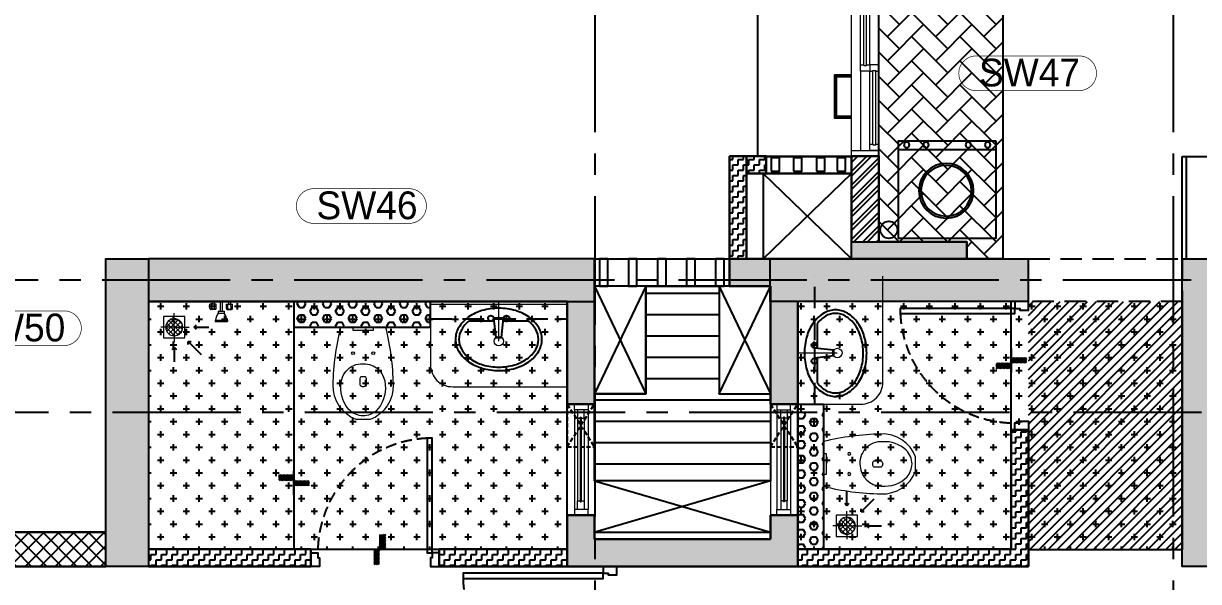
# Model space of a CAD drawing. Header units: millimetres. Extents: x 1181448 to 1317632, y -5734806 to -5633961.
# Drawn here: x 1195910 to 1202789, y -5723563 to -5720297 of the extents above; entities that cross this region are included whole.
import ezdxf

# ---------------------------------------------------------------- set-up
doc = ezdxf.new("R2010")
doc.units = ezdxf.units.MM
doc.header["$LTSCALE"] = 1000
doc.header["$MEASUREMENT"] = 0
for name, pattern in [('1BHK-A$0$( Hidden )', [0.375, 0.25, -0.125]), ('1BHK-A$0$AUDIT_D_120904163729-0', [0]), ('1BHK-A$0$HIDDEN', [0.375, 0.25, -0.125]), ('AUDIT_D_120904163729-0', [0]), ('T8 - TYPICAL FLOOR CORE$1$HIDDEN', [0.375, 0.25, -0.125]), ('T8_REFUGE COLUMNS$0$CENTER2', [1.125, 0.75, -0.125, 0.125, -0.125])]:
    doc.linetypes.add(name, pattern=pattern)
doc.layers.get('0').update_dxf_attribs({"linetype": 'AUDIT_D_120904163729-0'})
for name, color, linetype, lineweight in [('1BHK-A$0$$0$a-TOI-fixtures', 251, 'Continuous', 0), ('1BHK-A$0$a-TOI-fixtures', 251, 'Continuous', 0), ('1BHK-A$1$$0$A-WALL- 160', 6, 'Continuous', 30), ('1BHK-A$1$A-WALL- 160', 6, 'Continuous', 30), ('1BHK-A$1$Ventilator', 5, 'Continuous', 0), ('1BHK-A$1$Window', 4, 'Continuous', 20), ('T8(T9 IS SIMILAR) - REFUGE FLOOR$0$D&W', 8, 'Continuous', 25), ('T8_REFUGE COLUMNS$0$A-COLUMN NO size reduce', 81, 'Continuous', 25)]:
    doc.layers.add(name, color=color, linetype=linetype, lineweight=lineweight)
for name, color, linetype in [('1BHK-A$0$$0$LEDGE WALL', 5, 'Continuous'), ('1BHK-A$0$A-DECK SUNK 125', 8, 'Continuous'), ('1BHK-A$0$A-DOOR-FULL', 2, 'Continuous'), ('1BHK-A$0$A-HATCH -160', 251, '1BHK-A$0$AUDIT_D_120904163729-0'), ('1BHK-A$0$a-KIT FIX', 251, 'Continuous'), ('1BHK-A$0$A-SANITARY', 2, 'Continuous'), ('1BHK-A$0$A-SERVICES CUTOUT', 8, 'Continuous'), ('1BHK-A$0$a-tile drop', 3, 'Continuous'), ('1BHK-A$0$A-TOI SUNK 50MM', 8, 'Continuous'), ('1BHK-A$0$APT PLANS-typ$0$TILEDROP', 3, 'Continuous'), ('1BHK-A$0$ELEV.', 5, 'Continuous'), ('1BHK-A$0$LEDGE WALL', 5, 'Continuous'), ('1BHK-A$1$$0$A-Elev Feature-Chajja', 13, 'Continuous'), ('1BHK-A$1$$0$CUT-OUT', 49, 'Continuous'), ('1BHK-A$1$A-Elev Feature-Chajja', 13, 'Continuous'), ('1BHK-A$1$CUT-OUT', 49, 'Continuous'), ('1BHK-A$1$ELE 1', 1, 'Continuous'), ('A_dim', 1, 'Continuous'), ('T8 - TYPICAL FLOOR CORE$1$A-SLAB SUNK-AC LEDGES', 251, 'T8 - TYPICAL FLOOR CORE$1$HIDDEN'), ('T8(T9 IS SIMILAR) - REFUGE FLOOR$1$A_rail', 253, 'Continuous'), ('T8_REFUGE COLUMNS$0$A-CENTERLINE', 193, 'T8_REFUGE COLUMNS$0$CENTER2'), ('T8_REFUGE COLUMNS$0$A-SHEAR WALL THICKENING', 3, 'Continuous'), ('T8_REFUGE COLUMNS$1$A-RCC COLS', 3, 'Continuous')]:
    doc.layers.add(name, color=color, linetype=linetype)
doc.layers.add('T8_REFUGE COLUMNS$0$COL-HATCH', color=7, linetype='Continuous', lineweight=25, true_color=0xa3a3a3)
doc.styles.add('1BHK-A$0$Romans 1', font='romans.shx', dxfattribs={"height": 100})
doc.styles.add('T8_REFUGE COLUMNS$0$STANDARD', font='GOTHIC.TTF')
doc.dimstyles.new('1BHK-A$0$ALPINE S', dxfattribs={"dimscale": 0, "dimtxt": 100, "dimasz": 75, "dimexe": 0, "dimexo": 0, "dimgap": 75, "dimtad": 1, "dimdec": 0, "dimzin": 0, "dimdsep": 46, "dimtxsty": '1BHK-A$0$Romans 1', "dimblk": '1BHK-A$0$_ArchTick', "dimcen": 0.09, "dimclrd": 256, "dimclre": 256, "dimclrt": 7, "dimadec": 0, "dimazin": 0, "dimtfac": 1, "dimtdec": 0, "dimtofl": 0, "dimtmove": 1, "dimatfit": 0, "dimldrblk": '1BHK-A$0$_Open90', "dimfxl": 1, "dimtolj": 1, "dimtzin": 0, "dimarcsym": 0})
pattern_1 = [(0, (-107180.45, 61072.54), (75, 75), [37.5, -112.5]), (90, (-107161.7, 61053.79), (-75, 75), [37.5, -112.5])]
pattern_2 = [(0, (0, 0), (31.25, 31.25), [31.25, -31.25]), (90, (31.25, 0), (-31.25, 31.25), [31.25, -31.25])]

# ---------------------------------------------------------------- blocks, each defined once
blk = doc.blocks.new('T8 - TYPICAL FLOOR CORE')
at = {"layer": 'T8 - TYPICAL FLOOR CORE$1$A-SLAB SUNK-AC LEDGES', "linetype": 'ByBlock'}
blk.add_line((1200207.4, -5719224.9), (1200207.4, -5721074.2), dxfattribs=at)
blk = doc.blocks.new('T8_REFUGE COLUMNS$0$A$C277F3394')
at = {"layer": 'T8_REFUGE COLUMNS$0$A-SHEAR WALL THICKENING', "linetype": 'ByBlock', "true_color": 0xa3a3a3}
h = blk.add_hatch(color=253, dxfattribs=at)
h.dxf.hatch_style = 1
h.paths.add_polyline_path([(-4335.3, -2350), (-3660.3, -2350), (-3660.3, -2450), (-4335.3, -2450)])
at = {"layer": 'T8_REFUGE COLUMNS$0$A-SHEAR WALL THICKENING', "linetype": 'ByBlock'}
blk.add_lwpolyline([(-4335.3, -2350), (-3660.3, -2350), (-3660.3, -2450), (-4335.3, -2450)], close=True, dxfattribs=at)
blk = doc.blocks.new('T8_REFUGE COLUMNS$0$A$C46A13422')
at = {"layer": 'T8_REFUGE COLUMNS$0$A-SHEAR WALL THICKENING', "linetype": 'ByBlock'}
blk.add_blockref('T8_REFUGE COLUMNS$0$A$C277F3394', (-5609.8, -7500), dxfattribs=at)
blk = doc.blocks.new('T8_REFUGE COLUMNS')
at = {"layer": 'T8_REFUGE COLUMNS$0$COL-HATCH', "linetype": 'ByBlock'}
h = blk.add_hatch(color=256, dxfattribs=at)
h.dxf.hatch_style = 1
h.paths.add_polyline_path([(1196642.1, -5723474.9), (1196392.1, -5723474.9), (1196392.1, -5721674.9), (1196642.1, -5721674.9)])
h = blk.add_hatch(color=256, dxfattribs=at)
h.dxf.hatch_style = 1
h.paths.add_polyline_path([(1196642.1, -5721924.9), (1199252.1, -5721924.9), (1199252.1, -5721674.9), (1196642.1, -5721674.9)])
h = blk.add_hatch(color=256, dxfattribs=at)
h.dxf.hatch_style = 1
h.paths.add_polyline_path([(1200282.1, -5721674.9), (1201792.1, -5721674.9), (1201792.1, -5721924.9), (1200282.1, -5721924.9)])
h = blk.add_hatch(color=256, dxfattribs=at)
h.dxf.hatch_style = 1
h.paths.add_polyline_path([(1202942.1, -5723474.9), (1202692.1, -5723474.9), (1202692.1, -5721674.9), (1202942.1, -5721674.9)])
at = {"layer": 'T8_REFUGE COLUMNS$0$A-CENTERLINE'}
for p, q in [((1199257.1, -5728808.5), (1199257.1, -5698299.6)), ((1202642.1, -5728808.5), (1202642.1, -5698573.6)), ((1217370.3, -5721799.9), (1182156.9, -5721799.9)), ((1217431.8, -5722574.9), (1182156.9, -5722574.9))]:
    blk.add_line(p, q, dxfattribs=at)
at = {"layer": 'T8_REFUGE COLUMNS$0$A-COLUMN NO size reduce', "linetype": 'ByBlock', "const_width": 3.9}
for points in [[(1201487, -5720690.1, -1), (1201487, -5720486.9), (1202089.9, -5720486.9, -1), (1202089.9, -5720690.1)], [(1197608.8, -5721467.2, -1), (1197608.8, -5721264), (1198167.4, -5721264, -1), (1198167.4, -5721467.2)], [(1195547, -5722182.3, -1), (1195547, -5721979.2), (1196147.2, -5721979.2, -1), (1196147.2, -5722182.3)]]:
    blk.add_lwpolyline(points, format="xyb", close=True, dxfattribs=at)
at = {"layer": 'T8_REFUGE COLUMNS$1$A-RCC COLS', "linetype": 'ByBlock'}
for points in [[(1196642.1, -5723474.9), (1196392.1, -5723474.9), (1196392.1, -5721674.9), (1196642.1, -5721674.9)], [(1196642.1, -5721924.9), (1199252.1, -5721924.9), (1199252.1, -5721674.9), (1196642.1, -5721674.9)], [(1200282.1, -5721674.9), (1201792.1, -5721674.9), (1201792.1, -5721924.9), (1200282.1, -5721924.9)], [(1202942.1, -5723474.9), (1202692.1, -5723474.9), (1202692.1, -5721674.9), (1202942.1, -5721674.9)]]:
    blk.add_lwpolyline(points, close=True, dxfattribs=at)
blk.add_blockref('T8_REFUGE COLUMNS$0$A$C46A13422', (1210702.1, -5711724.9), dxfattribs=at)
at = {"layer": 'T8_REFUGE COLUMNS$0$A-COLUMN NO size reduce', "linetype": 'ByBlock', "char_height": 162.5, "attachment_point": 1, "style": 'T8_REFUGE COLUMNS$0$STANDARD'}
for s, insert in [('SW47', (1201503.3, -5720503.1)), ('SW46', (1197625.1, -5721280.2)), ('SW50', (1195563.3, -5721995.4))]:
    blk.add_mtext_dynamic_manual_height_columns(s, width=444.685, gutter_width=500, heights=[0], dxfattribs=dict(at, insert=insert))
blk = doc.blocks.new('1BHK-A$1$1500')
at = {"layer": '1BHK-A$1$Window', "color": 1, "lineweight": 13}
for p, q in [((1150276.5, -5694418.8), (1148842.5, -5694418.8)), ((1149307.5, -5694418.8), (1148880, -5694418.8)), ((1149307.5, -5694472.1), (1148880, -5694472.1)), ((1149773.7, -5694472.1), (1149345, -5694472.1)), ((1149811.2, -5694472.1), (1150276.5, -5694472.1)), ((1149307.5, -5694525.5), (1148842.5, -5694525.5)), ((1149773.7, -5694525.5), (1149345, -5694525.5)), ((1150239, -5694525.5), (1149811.2, -5694525.5)), ((1149773.7, -5694578.8), (1148842.5, -5694578.8)), ((1150239, -5694578.8), (1149811.2, -5694578.8))]:
    blk.add_line(p, q, dxfattribs=at)
at = {"layer": '1BHK-A$1$Window', "color": 5, "lineweight": 13}
for p, q in [((1149307.5, -5694449.1), (1148880, -5694449.1)), ((1149307.5, -5694453.6), (1148880, -5694453.6)), ((1149773.7, -5694490.7), (1149345, -5694490.7)), ((1149773.7, -5694506.9), (1149345, -5694506.9)), ((1150239, -5694544.1), (1149811.2, -5694544.1)), ((1150239, -5694560.2), (1149811.2, -5694560.2))]:
    blk.add_line(p, q, dxfattribs=at)
at = {"layer": '1BHK-A$1$Window', "color": 4, "lineweight": 13}
for points in [[(1148842.5, -5694418.8), (1148809.5, -5694418.8), (1148809.5, -5694578.8), (1148842.5, -5694578.8)], [(1148880, -5694453.6), (1148880, -5694472.1), (1148842.5, -5694472.1), (1148842.5, -5694418.8), (1148880, -5694418.8), (1148880, -5694449.1), (1148875.5, -5694449.1), (1148875.5, -5694453.6)], [(1149307.5, -5694453.6), (1149307.5, -5694472.1), (1149345, -5694472.1), (1149345, -5694418.8), (1149307.5, -5694418.8), (1149307.5, -5694449.1), (1149312, -5694449.1), (1149312, -5694453.6)], [(1150309.5, -5694418.8), (1150276.5, -5694418.8), (1150276.5, -5694578.8), (1150309.5, -5694578.8)], [(1149345, -5694506.9), (1149345, -5694525.5), (1149307.5, -5694525.5), (1149307.5, -5694472.1), (1149345, -5694472.1), (1149345, -5694490.7), (1149340.5, -5694490.7), (1149340.5, -5694506.9)], [(1149773.7, -5694506.9), (1149773.7, -5694525.5), (1149811.2, -5694525.5), (1149811.2, -5694472.1), (1149773.7, -5694472.1), (1149773.7, -5694490.7), (1149778.2, -5694490.7), (1149778.2, -5694506.9)], [(1149811.2, -5694560.2), (1149811.2, -5694578.8), (1149773.7, -5694578.8), (1149773.7, -5694525.5), (1149811.2, -5694525.5), (1149811.2, -5694544.1), (1149806.7, -5694544.1), (1149806.7, -5694560.2)], [(1150239, -5694560.2), (1150239, -5694578.8), (1150276.5, -5694578.8), (1150276.5, -5694525.5), (1150239, -5694525.5), (1150239, -5694544.1), (1150243.5, -5694544.1), (1150243.5, -5694560.2)]]:
    blk.add_lwpolyline(points, close=True, dxfattribs=at)
blk = doc.blocks.new('1BHK-A$0$WB1')
at = {"layer": '1BHK-A$0$A-SANITARY', "color": 0, "ltscale": 1000}
for p, q in [((190074.4, -1779394.5), (190063, -1779507.9)), ((190106.8, -1779394.5), (190119.9, -1779507.9)), ((189917.5, -1779491.7), (190064.6, -1779491.7)), ((190061.5, -1779507.9), (190121.4, -1779507.9)), ((190118, -1779491.7), (190265.4, -1779491.7))]:
    blk.add_line(p, q, dxfattribs=at)
at = {"layer": '1BHK-A$0$A-SANITARY', "color": 0}
blk.add_line((190106.8, -1779394.5), (190074.4, -1779394.5), dxfattribs=at)
for centre, major_axis, start_param, end_param in [((190030, -1779417.8), (-52.6, 193.9), 0.342992, 0.768932), ((190067.1, -1779471.3), (-69.6, 256.7), 0.015739, 0.342992), ((190067.1, -1779471.3), (-64.3, 237.2), 0.015739, 0.342992), ((190091.4, -1779555.7), (-92.6, 341.5), 6.018375, 6.298924), ((190091.4, -1779555.7), (-87.3, 322), 6.018375, 6.298924), ((190091.4, -1779555.7), (-92.6, 341.5), 5.737826, 6.018375), ((190091.4, -1779555.7), (-87.3, 322), 5.737826, 6.018375), ((190115.8, -1779471.3), (-64.3, 237.2), 5.410573, 5.737826), ((190115.8, -1779471.3), (-69.6, 256.7), 5.410573, 5.737826), ((190152.9, -1779417.8), (-52.6, 193.9), 4.984633, 5.410573), ((189973.2, -1779384.1), (-35.3, 130.2), 0.768932, 1.305986), ((189973.2, -1779384.1), (-30, 110.7), 0.768932, 1.305986), ((190030, -1779417.8), (-47.3, 174.4), 0.342992, 0.768932), ((190152.9, -1779417.8), (-47.3, 174.4), 4.984633, 5.410573), ((190209.6, -1779384.1), (-30, 110.7), 4.447579, 4.984633), ((190209.6, -1779384.1), (-35.3, 130.2), 4.447579, 4.984633), ((189973.2, -1779384.1), (-35.3, 130.2), 1.305986, 1.84304), ((189973.2, -1779384.1), (-30, 110.7), 1.305986, 1.84304), ((190209.6, -1779384.1), (-30, 110.7), 3.910525, 4.447579), ((190209.6, -1779384.1), (-35.3, 130.2), 3.910525, 4.447579), ((190030, -1779350.3), (-52.6, 193.9), 1.84304, 2.268981), ((190030, -1779350.3), (-47.3, 174.4), 1.84304, 2.20494), ((190152.9, -1779350.3), (-47.3, 174.4), 3.548625, 3.910525), ((190152.9, -1779350.3), (-52.6, 193.9), 3.484585, 3.910525), ((190067.1, -1779296.9), (-69.6, 256.7), 2.268981, 2.596234), ((190045.3, -1779507.9), (-4.2, 15.6), 6.018375, 12.30156), ((190137.6, -1779507.9), (-4.2, 15.6), 6.018375, 12.30156), ((190115.8, -1779296.9), (-69.6, 256.7), 3.157331, 3.484585), ((190091.4, -1779212.5), (-92.6, 341.5), 2.596234, 2.876783), ((190091.4, -1779212.5), (-92.6, 341.5), 2.876783, 3.157331)]:
    blk.add_ellipse(centre, major_axis=major_axis, ratio=1, start_param=start_param, end_param=end_param, dxfattribs=at)
blk = doc.blocks.new('1BHK-A$0$A$C4C1B68F2')
at = {"layer": '1BHK-A$0$a-TOI-fixtures'}
for p, q in [((-615, 381.1), (123.5, 381.1)), ((-615, 381.1), (-615, 41)), ((123.5, 381.1), (123.5, -78.9)), ((-615, 367.2), (123.5, 367.2)), ((-495.1, -78.9), (123.5, -78.9))]:
    blk.add_line(p, q, dxfattribs=at)
at = {"layer": '1BHK-A$0$a-TOI-fixtures', "extrusion": (2.53026e-07, -3.57019e-09, 1)}
blk.add_line((-245.7, 167.3, 0), (-245.7, 381.1), dxfattribs=at)
blk.add_circle((-245.7, 167.3, 0), 25.4, dxfattribs=at)
at = {"layer": '1BHK-A$0$a-TOI-fixtures'}
blk.add_arc((-496.9, 39.2), 118.1, 179.13856, 270.86144, dxfattribs=at)
at = {"layer": '1BHK-A$0$a-TOI-fixtures', "xscale": 0.9230769230769234, "yscale": 0.9230769230769234, "zscale": 0.9230769230769234, "rotation": 179.9999999999998}
blk.add_blockref('1BHK-A$0$WB1', (175222.6, -1642331.5, 0), dxfattribs=at)
blk = doc.blocks.new('1BHK-A$0$EWC 1-flat-3')
at = {"layer": '1BHK-A$0$a-TOI-fixtures', "ltscale": 1.5}
blk.add_line((130.9, 0), (-130.9, 0), dxfattribs=at)
for points in [[(-130.9, 0, -0.055103), (-175.3, 336.2, -0.321827), (-41.6, 540), (41.6, 540, -0.321827), (175.3, 336.2, -0.055103), (130.9, 0, -27.681239)], [(-13.2, 214.3, -0.391448), (-129.3, 337.7, -0.224585), (-76.1, 489.9, -0.160675), (0, 518.7, -0.183016), (81.6, 484.1, -0.201424), (130, 346.4, -0.474507), (-13.2, 214.3, -2.927417)], [(-9.5, 290.2), (9.5, 290.2, 0.414214), (18.9, 299.7), (18.9, 337.6, 0.5), (-18.9, 337.6), (-18.9, 299.7, 0.414214), (-9.5, 290.2, 0.530498)]]:
    blk.add_lwpolyline(points, format="xyb", dxfattribs=at)
at = {"layer": '1BHK-A$0$a-TOI-fixtures'}
blk.add_lwpolyline([(-59.2, 0), (-59.2, 18.9), (59.2, 18.9), (59.2, 0)], close=True, dxfattribs=at)
at = {"layer": '1BHK-A$0$a-TOI-fixtures', "ltscale": 1.5}
for centre in [(-59.2, 151.6), (59.2, 151.6)]:
    blk.add_circle(centre, 8.31, dxfattribs=at)
blk = doc.blocks.new('1BHK-A$0$Type-A-First Floor Plan-bottom-up$0$FLOOR TRAP-flat-6')
at = {"layer": '1BHK-A$0$a-TOI-fixtures'}
h = blk.add_hatch(dxfattribs=at)
h.set_pattern_fill('ACET-2D-_USER', color=256, scale=20, angle=45, style=0, double=1, pattern_type=0)
h.set_pattern_definition([(45, (-789896.981, 5385770.066), (-14.142135624, 14.142135624), []), (135, (-789896.981, 5385770.066), (-14.142135624, -14.142135624), [])])
edge = h.paths.add_edge_path()
edge.add_arc((150, 150), 50, 0, 360)
for q in [(150, 228.6), (67.6, 150), (237.4, 150), (150, 63.6)]:
    blk.add_line((150, 150), q, dxfattribs=at)
blk.add_lwpolyline([(87.5, 212.5), (212.5, 212.5), (212.5, 87.5), (87.5, 87.5)], close=True, dxfattribs=at)
blk.add_circle((150, 150), 50, dxfattribs=at)
blk = doc.blocks.new('1BHK-A$0$SH-flat-2')
at = {"layer": '1BHK-A$0$a-TOI-fixtures'}
for p, q in [((0, -6), (0, 6)), ((0, 6), (56.3, 5.9)), ((0.1, 54), (14.6, 54)), ((0.1, 42), (14.6, 42)), ((39.7, 38.7), (14.5, 38.7)), ((14.6, 30), (14.7, 66)), ((39.8, 57.2), (14.6, 57.2)), ((39.8, 29.9), (14.6, 30)), ((39.9, 65.9), (14.7, 66)), ((43.4, 31.6), (44.7, 33.1)), ((44.6, 43), (44.6, 52.2)), ((45.9, 36.2), (45.9, 59)), ((56.2, -18.1), (56.3, 17.9)), ((56.3, 17.9), (68.3, 17.9)), ((68.2, -18.1), (68.3, 17.9)), ((108.4, -32.8), (108.5, 32.4)), ((108.5, 35.8), (116.3, 35.8)), ((108.5, 32.4), (108.5, 35.8)), ((116.2, -36.2), (116.3, 35.8)), ((-0.1, -42), (14.4, -42)), ((-0.1, -54), (14.4, -54)), ((0, -6), (56.3, -6.1)), ((39.5, -57.3), (14.3, -57.3)), ((14.5, -30), (14.4, -66)), ((39.6, -38.8), (14.4, -38.8)), ((39.6, -66.1), (14.4, -66)), ((39.7, -30.1), (14.5, -30)), ((43.3, -31.7), (44.6, -33.3)), ((44.4, -43.2), (44.4, -52.4)), ((45.7, -36.4), (45.7, -59.2)), ((56.2, -18.1), (68.2, -18.1)), ((108.4, -32.8), (108.4, -36.2)), ((108.4, -36.2), (116.2, -36.2))]:
    blk.add_line(p, q, dxfattribs=at)
for centre, radius, start, end in [((39.8, 43.5), 4.8, 269.87759, 359.87759), ((39.7, 33.9), 4.8, 359.87759, 89.87759), ((39.8, 62), 4.8, 269.87759, 359.87759), ((39.8, 52.2), 4.8, 359.87759, 89.87759), ((39.8, 34.7), 4.8, 269.87759, 359.87759), ((39.9, 61.1), 4.8, 359.87759, 89.87759), ((41.1, 59), 4.8, 359.87759, 46.4449), ((41.1, 36.2), 4.8, 319.22581, 359.87759), ((114.8, -47.9), 80.5, 94.45949, 125.23752), ((39.5, -52.4), 4.8, 269.87759, 359.87759), ((39.5, -62.1), 4.8, 359.87759, 89.87759), ((39.6, -34), 4.8, 269.87759, 359.87759), ((39.6, -43.6), 4.8, 359.87759, 89.87759), ((39.6, -61.3), 4.8, 269.87759, 359.87759), ((39.7, -34.9), 4.8, 359.87759, 89.87759), ((40.9, -59.2), 4.8, 313.31029, 359.87759), ((40.9, -36.4), 4.8, 359.87759, 40.52937), ((115, 47.4), 80.5, 234.51767, 265.2957)]:
    blk.add_arc(centre, radius, start, end, dxfattribs=at)
blk = doc.blocks.new('*U498')
for points in [[(0, 0), (0, 820), (-30, 820), (-30, 0)], [(-860, 0), (-820, 0), (-820, -30), (-810, -30), (-810, -80), (-860, -80)], [(40, 0), (0, 0), (0, -30), (-10, -30), (-10, -80), (40, -80)]]:
    blk.add_lwpolyline(points, close=True)
at = {"color": 0, "linetype": 'ByBlock', "ltscale": 0.25}
blk.add_arc((1.2, -0.5), 821.2, 92.37301, 179.96526, dxfattribs=at)
blk = doc.blocks.new('*U496')
for points in [[(0, 0), (0, 670), (-30, 670), (-30, 0)], [(-710, 0), (-670, 0), (-670, -30), (-660, -30), (-660, -80), (-710, -80)], [(40, 0), (0, 0), (0, -30), (-10, -30), (-10, -80), (40, -80)]]:
    blk.add_lwpolyline(points, close=True)
at = {"color": 0, "linetype": 'ByBlock', "ltscale": 0.25}
blk.add_arc((1, -0.4), 671, 92.37301, 179.96526, dxfattribs=at)
blk = doc.blocks.new('1BHK-A$0$TILE DROP -x')
at = {"layer": '1BHK-A$0$APT PLANS-typ$0$TILEDROP'}
h = blk.add_hatch(dxfattribs=at)
h.set_pattern_fill('ACET-2D-ANSI31', color=8, scale=90, angle=90, style=0)
h.set_pattern_definition([(135, (-851695.914, 5365039.183), (-7.954951288, -7.954951288), [])])
h.paths.add_polyline_path([(-58324, -19206), (-58324, -19024), (-58262, -19024), (-58262, -19206)])
edge = h.paths.add_edge_path()
edge.add_line((-58324, -19381), (-58394, -19381))
edge.add_line((-58324, -19206), (-58324, -19381))
edge.add_line((-58393, -19206), (-58324, -19206))
edge.add_line((-58393, -19381), (-58393, -19206))
at = {"layer": '1BHK-A$0$APT PLANS-typ$0$TILEDROP', "color": 1}
blk.add_line((-58154, -19206), (-58434, -19206), dxfattribs=at)
at = {"layer": '1BHK-A$0$APT PLANS-typ$0$TILEDROP', "color": 20, "const_width": 10}
for points in [[(-58262, -19206), (-58262, -19024)], [(-58324, -19381), (-58324, -19206)], [(-58324, -19206), (-58262, -19206)]]:
    blk.add_lwpolyline(points, dxfattribs=at)
blk = doc.blocks.new('1BHK-A$1$V1')
at = {"layer": '1BHK-A$1$Ventilator'}
for p, q in [((1139453.9, -5700057.1), (1140103.9, -5700057.1)), ((1139453.9, -5700217.1), (1140103.9, -5700217.1))]:
    blk.add_line(p, q, dxfattribs=at)
at = {"layer": '1BHK-A$1$Ventilator', "color": 8}
for p, q in [((1139486.9, -5700094.6), (1140070.9, -5700094.6)), ((1139536.9, -5700118.3), (1140020.9, -5700118.3)), ((1139486.9, -5700174.6), (1140070.9, -5700174.6)), ((1139536.9, -5700155.8), (1140020.9, -5700155.8))]:
    blk.add_line(p, q, dxfattribs=at)
at = {"layer": '1BHK-A$1$Ventilator', "color": 5}
for p, q in [((1139536.9, -5700134.1), (1140020.9, -5700134.1)), ((1139536.9, -5700140.1), (1140020.9, -5700140.1))]:
    blk.add_line(p, q, dxfattribs=at)
at = {"layer": '1BHK-A$1$Ventilator', "color": 4}
for points in [[(1139453.9, -5700094.6), (1139486.9, -5700094.6), (1139486.9, -5700174.6), (1139453.9, -5700174.6)], [(1139536.9, -5700134.1), (1139536.9, -5700118.3), (1139486.9, -5700118.3), (1139486.9, -5700155.8), (1139536.9, -5700155.8), (1139536.9, -5700140.1), (1139530.9, -5700140.1), (1139530.9, -5700134.1)], [(1140020.9, -5700134.1), (1140020.9, -5700118.3), (1140070.9, -5700118.3), (1140070.9, -5700155.8), (1140020.9, -5700155.8), (1140020.9, -5700140.1), (1140026.9, -5700140.1), (1140026.9, -5700134.1)], [(1140103.9, -5700094.6), (1140070.9, -5700094.6), (1140070.9, -5700174.6), (1140103.9, -5700174.6)]]:
    blk.add_lwpolyline(points, close=True, dxfattribs=at)
blk = doc.blocks.new('1BHK-A$0$$0$EWC 1-flat-3')
at = {"layer": '1BHK-A$0$$0$a-TOI-fixtures', "ltscale": 1.5}
blk.add_line((130.9, 0), (-130.9, 0), dxfattribs=at)
for points in [[(-130.9, 0, -0.055103), (-175.3, 336.2, -0.321827), (-41.6, 540), (41.6, 540, -0.321827), (175.3, 336.2, -0.055103), (130.9, 0, -27.681239)], [(-13.2, 214.3, -0.391448), (-129.3, 337.7, -0.224585), (-76.1, 489.9, -0.160675), (0, 518.7, -0.183016), (81.6, 484.1, -0.201424), (130, 346.4, -0.474507), (-13.2, 214.3, -2.927417)], [(-9.5, 290.2), (9.5, 290.2, 0.414214), (18.9, 299.7), (18.9, 337.6, 0.5), (-18.9, 337.6), (-18.9, 299.7, 0.414214), (-9.5, 290.2, 0.530498)]]:
    blk.add_lwpolyline(points, format="xyb", dxfattribs=at)
at = {"layer": '1BHK-A$0$$0$a-TOI-fixtures'}
blk.add_lwpolyline([(-59.2, 0), (-59.2, 18.9), (59.2, 18.9), (59.2, 0)], close=True, dxfattribs=at)
at = {"layer": '1BHK-A$0$$0$a-TOI-fixtures', "ltscale": 1.5}
for centre in [(-59.2, 151.6), (59.2, 151.6)]:
    blk.add_circle(centre, 8.31, dxfattribs=at)
blk = doc.blocks.new('1BHK-A$0$_ArchTick')
at = {"color": 0, "linetype": 'ByBlock', "const_width": 0.15}
blk.add_lwpolyline([(-0.5, -0.5), (0.5, 0.5)], dxfattribs=at)
blk = doc.blocks.new('1BHK-A$0$_Open90')
at = {"color": 0, "linetype": 'ByBlock', "lineweight": -2}
for p, q in [((0, 0), (-1, 0)), ((-0.5, 0.5), (0, 0)), ((0, 0), (-0.5, -0.5))]:
    blk.add_line(p, q, dxfattribs=at)
blk = doc.blocks.new('1BHK-A$0$WM-flat-1')
at = {"layer": '1BHK-A$0$a-KIT FIX'}
blk.add_line((-110.3, -114.8), (-680.7, -114.8), dxfattribs=at)
blk.add_lwpolyline([(-680.7, -64.8), (-680.7, -635.2), (-110.3, -635.2), (-110.3, -64.8)], close=True, dxfattribs=at)
for centre, radius in [((-632.6, -87.9), 15.9), ((-519, -87.9), 15.9), ((-272.1, -87.9), 15.9), ((-158.4, -87.9), 15.9), ((-389.9, -356.8), 160.3), ((-389.9, -356.8), 148.3)]:
    blk.add_circle(centre, radius, dxfattribs=at)
blk = doc.blocks.new('1BHK-A$0$WB1-flat-1')
at = {"layer": '1BHK-A$0$A-SANITARY', "color": 251, "ltscale": 1000}
for p, q in [((-1779491.7, -189917.5), (-1779491.7, -190064.6)), ((-1779507.9, -190061.5), (-1779507.9, -190121.4)), ((-1779394.5, -190074.4), (-1779507.9, -190063)), ((-1779394.5, -190106.8), (-1779507.9, -190119.9)), ((-1779491.7, -190118), (-1779491.7, -190265.4))]:
    blk.add_line(p, q, dxfattribs=at)
at = {"layer": '1BHK-A$0$A-SANITARY', "color": 251}
blk.add_line((-1779394.5, -190106.8), (-1779394.5, -190074.4), dxfattribs=at)
for centre, major_axis, start_param, end_param in [((-1779384.1, -189973.2), (130.2, 35.3), 1.305986, 1.84304), ((-1779384.1, -189973.2), (130.2, 35.3), 0.768932, 1.305986), ((-1779350.3, -190030), (193.9, 52.6), 1.84304, 2.268981), ((-1779350.3, -190030), (174.4, 47.3), 1.84304, 2.20494), ((-1779384.1, -189973.2), (110.7, 30), 1.305986, 1.84304), ((-1779384.1, -189973.2), (110.7, 30), 0.768932, 1.305986), ((-1779417.8, -190030), (174.4, 47.3), 0.342992, 0.768932), ((-1779417.8, -190030), (193.9, 52.6), 0.342992, 0.768932), ((-1779296.9, -190067.1), (256.7, 69.6), 2.268981, 2.596234), ((-1779471.3, -190067.1), (237.2, 64.3), 0.015739, 0.342992), ((-1779471.3, -190067.1), (256.7, 69.6), 0.015739, 0.342992), ((-1779212.5, -190091.4), (341.5, 92.6), 2.596234, 2.876783), ((-1779507.9, -190045.3), (15.6, 4.2), 6.018375, 12.30156), ((-1779555.7, -190091.4), (322, 87.3), 6.018375, 6.298924), ((-1779555.7, -190091.4), (341.5, 92.6), 6.018375, 6.298924), ((-1779212.5, -190091.4), (341.5, 92.6), 2.876783, 3.157331), ((-1779507.9, -190137.6), (15.6, 4.2), 6.018375, 12.30156), ((-1779555.7, -190091.4), (322, 87.3), 5.737826, 6.018375), ((-1779555.7, -190091.4), (341.5, 92.6), 5.737826, 6.018375), ((-1779296.9, -190115.8), (256.7, 69.6), 3.157331, 3.484585), ((-1779471.3, -190115.8), (237.2, 64.3), 5.410573, 5.737826), ((-1779471.3, -190115.8), (256.7, 69.6), 5.410573, 5.737826), ((-1779417.8, -190152.9), (174.4, 47.3), 4.984633, 5.410573), ((-1779350.3, -190152.9), (193.9, 52.6), 3.484585, 3.910525), ((-1779350.3, -190152.9), (174.4, 47.3), 3.548625, 3.910525), ((-1779384.1, -190209.6), (130.2, 35.3), 3.910525, 4.447579), ((-1779384.1, -190209.6), (110.7, 30), 3.910525, 4.447579), ((-1779384.1, -190209.6), (110.7, 30), 4.447579, 4.984633), ((-1779384.1, -190209.6), (130.2, 35.3), 4.447579, 4.984633), ((-1779417.8, -190152.9), (193.9, 52.6), 4.984633, 5.410573)]:
    blk.add_ellipse(centre, major_axis=major_axis, ratio=1, start_param=start_param, end_param=end_param, dxfattribs=at)
blk = doc.blocks.new('1BHK-A')
at = {"layer": '1BHK-A$0$A-DECK SUNK 125'}
h = blk.add_hatch(dxfattribs=at)
h.set_pattern_fill('AR-HBONE', color=256, scale=25, style=0)
h.set_pattern_definition([(45, (-107180.45, 61072.54), (1e-14, 141.4213562), [300, -100]), (135, (-107109.74, 61143.25), (1e-14, 141.4213562), [300, -100])])
h.paths.add_polyline_path([(1147149.5, -5721674.6), (1146939.2, -5721674.6), (1146939.2, -5721574.6), (1146424.5, -5721574.6), (1146424.5, -5719224.6), (1147149.5, -5719224.6)])
at = {"layer": '1BHK-A$0$A-HATCH -160', "linetype": 'ByBlock'}
h = blk.add_hatch(dxfattribs=at)
h.set_pattern_fill('HEX', color=256, scale=150)
h.paths.add_polyline_path([(1144639.9, -5727571.2), (1144639.7, -5727421.2), (1144639.8, -5727421.2), (1144639.8, -5726805.6), (1144799.8, -5726805.6), (1144799.5, -5728524.6), (1145269.9, -5728524.6), (1145269.9, -5728684.6), (1144639.5, -5728684.6), (1144639.7, -5727571.2)])
h.paths.add_polyline_path([(1147369.9, -5728524.6), (1147999.5, -5728524.6), (1147999.5, -5728684.6), (1147369.9, -5728684.6)])
h.paths.add_polyline_path([(1148299.5, -5724624.6), (1150189.8, -5724624.6), (1150189.8, -5722879.6), (1150039.8, -5722879.6), (1150039.8, -5724474.5), (1148299.5, -5724474.5)])
h.paths.add_polyline_path([(1150039.7, -5719224.6), (1150189.8, -5719224.6), (1150189.8, -5721774.6), (1150039.7, -5721774.6)])
h.paths.add_polyline_path([(1144599.6, -5723174.6), (1144759.6, -5723174.6), (1144759.6, -5723314.6), (1145789.5, -5723314.6), (1145789.5, -5723174.6), (1145949.5, -5723174.6), (1145949.5, -5723474.6), (1144599.6, -5723474.4)])
h.paths.add_polyline_path([(1144599.6, -5721924.6), (1144759.6, -5721924.6), (1144759.6, -5722524.6), (1144599.6, -5722524.6)])
h.paths.add_polyline_path([(1145549.4, -5721834.8), (1145789.5, -5721834.8), (1145789.5, -5722524.6), (1145949.5, -5722524.6), (1145949.5, -5721924.7), (1145789.5, -5721924.5), (1145789.5, -5721674.6), (1145549.4, -5721674.6)])
h = blk.add_hatch(dxfattribs=at)
h.set_pattern_fill('ZIGZAG', color=256, scale=250)
h.set_pattern_definition(pattern_2)
h.paths.add_polyline_path([(1145649.4, -5721073.8), (1145549.4, -5721073.8), (1145549.4, -5721673.5), (1145649.4, -5721673.5)])
h = blk.add_hatch(dxfattribs=at)
h.set_pattern_fill('ZIGZAG', color=256, scale=250)
h.set_pattern_definition([(0, (0.002, -6e-06), (31.25, 31.25), [31.25, -31.25]), (90, (31.252, -6e-06), (-31.25, 31.25), [31.25, -31.25])])
h.paths.add_polyline_path([(1145764.5, -5721174.6), (1145649.4, -5721174.6), (1145649.4, -5721073.8), (1145764.5, -5721073.8)])
h = blk.add_hatch(dxfattribs=at)
h.set_pattern_fill('ANSI32', color=256, scale=150)
h.paths.add_polyline_path([(1146424.5, -5721574.6), (1146264.7, -5721574.6), (1146264.7, -5721073.8), (1146424.5, -5721073.8)])
h = blk.add_hatch(dxfattribs=at)
h.set_pattern_fill('HEX', color=256, scale=200)
h.paths.add_polyline_path([(1143799.6, -5722074.9), (1143799.6, -5721924.9), (1142999.6, -5721924.9), (1142999.6, -5722074.9)])
h = blk.add_hatch(dxfattribs=at)
h.set_pattern_fill('HEX', color=256, scale=200)
h.paths.add_polyline_path([(1146099.8, -5723374.7), (1145949.5, -5723374.7), (1145949.5, -5722575.2), (1146099.8, -5722575.2)])
h = blk.add_hatch(dxfattribs=at)
h.set_pattern_fill('ZIGZAG', color=256, scale=250)
h.set_pattern_definition(pattern_2)
h.paths.add_polyline_path([(1147299.5, -5722674.9), (1147299.5, -5723474.6), (1145949.5, -5723474.6), (1145949.5, -5723374.9), (1147199.5, -5723374.6), (1147199.5, -5722674.9)])
h = blk.add_hatch(dxfattribs=at)
h.set_pattern_fill('ANSI37', color=256, scale=500)
h.set_pattern_definition([(45, (0, -0.906), (-44.1941738, 44.1941738), []), (135, (0, -0.906), (-44.1941738, -44.1941738), [])])
h.paths.add_polyline_path([(1141249.5, -5723474.6), (1141899.2, -5723474.6), (1141899.2, -5723274.6), (1141249.5, -5723274.6)])
h.paths.add_polyline_path([(1141049.8, -5726520.2), (1141249.8, -5726520.2), (1141249.8, -5727581.2), (1141049.8, -5727581.2)])
h.paths.add_polyline_path([(1148199.5, -5727009.5), (1147999.5, -5727009.5), (1147999.5, -5728684.6), (1148199.5, -5728684.6)])
h = blk.add_hatch(dxfattribs=at)
h.set_pattern_fill('ZIGZAG', color=256, scale=250)
h.set_pattern_definition(pattern_2)
h.paths.add_polyline_path([(1142149.5, -5723374.6), (1143099.6, -5723374.6), (1143099.6, -5723474.6), (1142149.5, -5723474.6)])
h = blk.add_hatch(dxfattribs=at)
h.set_pattern_fill('ZIGZAG', color=256, scale=250)
h.set_pattern_definition(pattern_2)
h.paths.add_polyline_path([(1143849.6, -5723374.4), (1144599.9, -5723374.4), (1144599.9, -5723474.6), (1143849.6, -5723474.6)])
at = {"layer": '1BHK-A$0$A-TOI SUNK 50MM'}
h = blk.add_hatch(dxfattribs=at)
h.set_pattern_fill('CROSS', color=256, scale=300, style=0)
h.set_pattern_definition(pattern_1)
h.paths.add_polyline_path([(1142149.5, -5723374.4), (1144599.6, -5723374.4), (1144599.6, -5721924.9), (1142149.5, -5721924.9)])
h = blk.add_hatch(dxfattribs=at)
h.set_pattern_fill('CROSS', color=256, scale=300, style=0)
h.set_pattern_definition(pattern_1)
h.paths.add_polyline_path([(1147199.5, -5723374.6), (1147199.5, -5722674.9), (1147299.5, -5722674.9), (1147299.5, -5723374.6), (1148199.5, -5723374.8), (1148199.5, -5721924.8), (1145949.5, -5721924.4), (1145949.5, -5723374.4)])
h = blk.add_hatch(dxfattribs=at)
h.set_pattern_fill('ANSI31', color=256, scale=300, style=0)
h.set_pattern_definition([(45, (-107180.448, 61072.54), (-26.5165043, 26.5165043), [])])
h.paths.add_polyline_path([(1148199.5, -5723374.8), (1147299.5, -5723374.8), (1147299.5, -5721924.6), (1148199.5, -5721924.6)])
at = {"layer": '1BHK-A$1$CUT-OUT', "linetype": 'ByBlock'}
h = blk.add_hatch(dxfattribs=at)
h.set_pattern_fill('ANSI31', color=256, scale=1000, angle=135)
h.paths.add_polyline_path([(1145489.5, -5721834.4), (1145489.5, -5722464.6), (1145789.5, -5722464.6), (1145789.4, -5722974.6), (1144759.5, -5722974.6), (1144759.5, -5722464.6), (1145059.6, -5722464.6), (1145059.5, -5721834.4)])
at = {"linetype": '1BHK-A$0$( Hidden )', "ltscale": 0.1}
for p, q in [((1144599.6, -5722774.6), (1144759.6, -5722524.6)), ((1144599.6, -5722524.6), (1144759.6, -5722774.6)), ((1145789.5, -5722774.6), (1145949.5, -5722524.6)), ((1145789.5, -5722524.6), (1145949.5, -5722774.6))]:
    blk.add_line(p, q, dxfattribs=at)
at = {"linetype": 'ByBlock'}
for points in [[(1146264.7, -5720598.7), (1146164.7, -5720598.7), (1146164.7, -5720848.7), (1146264.7, -5720848.7)], [(1146264.7, -5720608.7), (1146174.7, -5720608.7), (1146174.7, -5720838.7), (1146264.7, -5720838.7)]]:
    blk.add_lwpolyline(points, dxfattribs=at)
at = {"linetype": '1BHK-A$0$( Hidden )', "ltscale": 0.1}
for points in [[(1144759.6, -5722524.6), (1144599.6, -5722524.6), (1144599.6, -5722774.6), (1144759.6, -5722774.6)], [(1145949.5, -5722524.6), (1145789.5, -5722524.6), (1145789.5, -5722774.6), (1145949.5, -5722774.6)]]:
    blk.add_lwpolyline(points, close=True, dxfattribs=at)
at = {"layer": '1BHK-A$0$$0$LEDGE WALL'}
blk.add_lwpolyline([(1145949.5, -5722525.2), (1146099.8, -5722525.2), (1146099.8, -5723374.9), (1145949.5, -5723374.9)], close=True, dxfattribs=at)
at = {"layer": '1BHK-A$0$a-KIT FIX', "color": 1}
for p, q in [((1148199.5, -5721075.2), (1149139.7, -5721075.2)), ((1148199.5, -5721675.4), (1148199.5, -5721075.6)), ((1148224.5, -5721675.4), (1148224.5, -5721075.6))]:
    blk.add_line(p, q, dxfattribs=at)
at = {"layer": '1BHK-A$0$A-SERVICES CUTOUT', "ltscale": 5}
blk.add_lwpolyline([(1147149.5, -5721674.6), (1146939.2, -5721674.6), (1146939.2, -5721574.6), (1146424.5, -5721574.6), (1146424.5, -5719224.6), (1147149.5, -5719224.6)], close=True, dxfattribs=at)
at = {"layer": '1BHK-A$0$A-TOI SUNK 50MM'}
for p, q in [((1147199.5, -5722674.9), (1147199.3, -5721924.6)), ((1148199.5, -5721924.9), (1148199.6, -5723374.8)), ((1143099.6, -5723374.4), (1144599.6, -5723374.4)), ((1143099.6, -5723374.6), (1143845.6, -5723374.6)), ((1147299.5, -5723374.9), (1148199.5, -5723374.8))]:
    blk.add_line(p, q, dxfattribs=at)
for points in [[(1142149.5, -5723374.4), (1144599.6, -5723374.4), (1144599.6, -5721924.9), (1142149.5, -5721924.9)], [(1147199.5, -5721924.8), (1145949.5, -5721924.4), (1145949.5, -5723374.4), (1147199.5, -5723374.8)]]:
    blk.add_lwpolyline(points, close=True, dxfattribs=at)
at = {"layer": '1BHK-A$0$a-TOI-fixtures'}
for p, q in [((1146447.8, -5722395.4), (1146447.9, -5721774.9)), ((1145949.5, -5721924.9), (1146447.9, -5721924.9)), ((1146181.1, -5722225.7), (1145949.5, -5722225.7)), ((1145949.5, -5722525.2), (1146318, -5722525.2))]:
    blk.add_line(p, q, dxfattribs=at)
blk.add_arc((1146319.9, -5722397.3), 127.9, 269.13856, 0.86144, dxfattribs=at)
blk.add_ellipse((1146181.1, -5722225.7), major_axis=(19.5, 19.5), ratio=1, start_param=5.483678, end_param=11.766863, dxfattribs=at)
at = {"layer": '1BHK-A$0$ELEV.'}
blk.add_line((1142999.6, -5721924.6), (1142999.6, -5723374.6), dxfattribs=at)
at = {"layer": '1BHK-A$0$LEDGE WALL', "linetype": '1BHK-A$0$HIDDEN', "ltscale": 0.5}
blk.add_line((1146049.5, -5722525.2), (1146049.5, -5721774.9), dxfattribs=at)
at = {"layer": '1BHK-A$0$LEDGE WALL'}
blk.add_lwpolyline([(1143799.6, -5722074.9), (1143799.6, -5721924.9), (1142999.6, -5721924.9), (1142999.6, -5722074.9)], close=True, dxfattribs=at)
at = {"layer": '1BHK-A$0$LEDGE WALL', "linetype": '1BHK-A$0$HIDDEN', "ltscale": 0.5}
blk.add_lwpolyline([(1143799.6, -5722024.6), (1144599.6, -5722024.6)], dxfattribs=at)
at = {"layer": '1BHK-A$0$LEDGE WALL', "linetype": 'ByBlock'}
blk.add_circle((1146482.8, -5721504.6), 50, dxfattribs=at)
at = {"layer": '1BHK-A$1$$0$A-Elev Feature-Chajja', "color": 4}
for points in [[(1144788.3, -5721833.3), (1144838.3, -5721833.3), (1144838.3, -5721673.5), (1144788.3, -5721673.5)], [(1144958.3, -5721833.3), (1145008.3, -5721833.3), (1145008.3, -5721673.5), (1144958.3, -5721673.5)], [(1145128.3, -5721833.3), (1145178.3, -5721833.3), (1145178.3, -5721673.5), (1145128.3, -5721673.5)], [(1145298.3, -5721833.3), (1145348.3, -5721833.3), (1145348.3, -5721673.5), (1145298.3, -5721673.5)], [(1145468.3, -5721833.3), (1145518.3, -5721833.3), (1145518.3, -5721673.5), (1145468.3, -5721673.5)]]:
    blk.add_lwpolyline(points, close=True, dxfattribs=at)
at = {"layer": '1BHK-A$1$$0$A-WALL- 160', "linetype": 'ByBlock'}
blk.add_line((1145649.4, -5721174.6), (1145649.4, -5721674.6), dxfattribs=at)
blk.add_lwpolyline([(1146264.7, -5721674.6), (1145549.4, -5721674.6), (1145549.4, -5721834.8), (1145789.5, -5721834.8)], dxfattribs=at)
at = {"layer": '1BHK-A$1$$0$CUT-OUT'}
blk.add_lwpolyline([(1144759.6, -5721673.5), (1145549.4, -5721673.5), (1145549.4, -5721833.3), (1144759.6, -5721833.3)], close=True, dxfattribs=at)
at = {"layer": '1BHK-A$1$A-Elev Feature-Chajja', "color": 4}
for points in [[(1145793.5, -5721161.9), (1145843.5, -5721161.9), (1145843.5, -5721083.1), (1145793.5, -5721083.1)], [(1145924, -5721161.9), (1145974, -5721161.9), (1145974, -5721083.1), (1145924, -5721083.1)], [(1146058.5, -5721161.9), (1146108.5, -5721161.9), (1146108.5, -5721083.1), (1146058.5, -5721083.1)], [(1146180, -5721161.9), (1146230, -5721161.9), (1146230, -5721083.1), (1146180, -5721083.1)]]:
    blk.add_lwpolyline(points, close=True, dxfattribs=at)
at = {"layer": '1BHK-A$1$A-WALL- 160', "linetype": 'ByBlock'}
for p, q in [((1145549.4, -5721073.8), (1145649.4, -5721073.8)), ((1145549.4, -5721073.8), (1145549.4, -5721674.6)), ((1145649.4, -5721073.8), (1145649.4, -5721674.6)), ((1145764.5, -5721074.6), (1146264.5, -5721074.6)), ((1146264.5, -5721073.8), (1146424.5, -5721073.8)), ((1146264.5, -5721574.6), (1146264.5, -5721073.8)), ((1146424.5, -5721073.8), (1146424.5, -5721174.6)), ((1146424.5, -5721574.6), (1146424.5, -5721073.8)), ((1145649.4, -5721174.6), (1146264.5, -5721174.6)), ((1145764.5, -5721174.6), (1146264.5, -5721174.6)), ((1145789.5, -5721834.8), (1145789.5, -5722524.6)), ((1144599.6, -5722524.6), (1144599.6, -5721924.6)), ((1144759.6, -5722524.6), (1144759.6, -5721924.6)), ((1145949.2, -5721924), (1145949.5, -5722524.6)), ((1144759.6, -5722524.6), (1144599.6, -5722524.6)), ((1145789.5, -5722524.6), (1145949.5, -5722524.6)), ((1147199.5, -5722674.9), (1147199.5, -5723374.6)), ((1147199.5, -5722674.9), (1147299.5, -5722674.9)), ((1147299.5, -5722674.9), (1147299.5, -5723374.9)), ((1144759.6, -5723174.6), (1144599.6, -5723174.6)), ((1144599.6, -5723474.6), (1144599.6, -5723174.6)), ((1144759.6, -5723314.6), (1144759.6, -5723174.6)), ((1145789.5, -5723174.6), (1145949.5, -5723174.6)), ((1145789.5, -5723314.6), (1145789.5, -5723174.6)), ((1145949.5, -5723474.6), (1145949.5, -5723174.6)), ((1141249.5, -5723274.6), (1141899.2, -5723274.6)), ((1144759.6, -5723314.6), (1145789.5, -5723314.6)), ((1142149.5, -5723374.6), (1143099.6, -5723374.6)), ((1143099.6, -5723474.6), (1143099.6, -5723374.6)), ((1144599.9, -5723374.4), (1143849.6, -5723374.4)), ((1143849.6, -5723474.4), (1143849.6, -5723374.4)), ((1147199.5, -5723374.6), (1145949.5, -5723374.6)), ((1147299.5, -5723474.6), (1147299.5, -5723374.6)), ((1141249.5, -5723474.6), (1141899.2, -5723474.6)), ((1142149.5, -5723474.6), (1143099.6, -5723474.6)), ((1144599.9, -5723474.6), (1143849.6, -5723474.4)), ((1144599.6, -5723474.6), (1145949.5, -5723474.6)), ((1147299.5, -5723474.6), (1145949.5, -5723474.6))]:
    blk.add_line(p, q, dxfattribs=at)
blk.add_lwpolyline([(1145764.5, -5721174.6), (1145649.4, -5721174.6), (1145649.4, -5721073.8), (1145764.5, -5721073.8)], close=True, dxfattribs=at)
at = {"layer": '1BHK-A$1$CUT-OUT'}
blk.add_line((1145746.6, -5721174.6), (1145746.6, -5721674.6), dxfattribs=at)
for points in [[(1145746.6, -5721674.6), (1146264.5, -5721174.6)], [(1146264.5, -5721674.6), (1145746.6, -5721174.6)]]:
    blk.add_lwpolyline(points, dxfattribs=at)
at = {"layer": '1BHK-A$1$CUT-OUT', "linetype": '1BHK-A$0$HIDDEN', "ltscale": 0.5}
blk.add_lwpolyline([(1148199.5, -5721924.9), (1147299.5, -5721924.6), (1147299.5, -5721674.6), (1148199.5, -5721674.9)], close=True, dxfattribs=at)
at = {"layer": '1BHK-A$1$CUT-OUT', "linetype": 'ByBlock'}
for points in [[(1144759.5, -5721834.4), (1145059.5, -5722464.6)], [(1145059.5, -5721834.4), (1144759.6, -5722464.6)], [(1145489.5, -5722464.6), (1145789.4, -5721836.5)], [(1145489.5, -5721836.5), (1145789.4, -5722464.5)], [(1144759.5, -5722974.6), (1145789.4, -5723274.6)], [(1145789.4, -5722974.6), (1144763.3, -5723273.7)]]:
    blk.add_lwpolyline(points, dxfattribs=at)
at = {"layer": '1BHK-A$1$ELE 1', "linetype": 'ByBlock'}
blk.add_line((1144763.3, -5723273.7), (1145789.5, -5723274.6), dxfattribs=at)
blk.add_lwpolyline([(1145489.5, -5721834.4), (1145489.5, -5722464.6), (1145789.5, -5722464.6), (1145789.4, -5722974.6), (1144759.5, -5722974.6), (1144759.5, -5722464.6), (1145059.6, -5722464.6), (1145059.5, -5721834.4)], close=True, dxfattribs=at)
for points in [[(1145059.5, -5721834.4), (1145059.6, -5722464.6), (1144759.5, -5722464.6)], [(1145489.5, -5721834.4), (1145489.4, -5722464.6), (1145789.4, -5722464.6)]]:
    blk.add_lwpolyline(points, dxfattribs=at)
at = {"layer": '1BHK-A$0$$0$a-TOI-fixtures', "extrusion": (0, 0, -1), "zscale": -1, "rotation": 90}
blk.add_blockref('1BHK-A$0$$0$EWC 1-flat-3', (-1146099.8, -5722874.9), dxfattribs=at)
at = {"layer": '1BHK-A$0$A-DOOR-FULL', "linetype": '1BHK-A$0$HIDDEN', "rotation": 90}
for name, p in [('*U496', (1147219.5, -5721964.9)), ('*U498', (1144809.9, -5723514.5))]:
    blk.add_blockref(name, p, dxfattribs=at)
at = {"layer": '1BHK-A$0$A-DOOR-FULL', "linetype": '1BHK-A$0$HIDDEN'}
blk.add_blockref('*U496', (1143809.6, -5723394.6), dxfattribs=at)
at = {"layer": '1BHK-A$0$a-KIT FIX', "extrusion": (0, 0, -1), "zscale": -1}
blk.add_blockref('1BHK-A$0$WM-flat-1', (-1146428.8, -5720919.1, 0), dxfattribs=at)
at = {"layer": '1BHK-A$0$a-tile drop'}
for p, xscale, yscale, zscale, rotation in [((1156801.8, -5693122.3), -0.4999999999999997, 0.4999999999999997, 0.4999999999999997, 270.0003204097976), ((1152602.3, -5752133), 0.5, 0.5, 0.5, 269.9996795902024), ((1114339.2, -5732977.3), 0.5, 0.5, 0.5, 179.9996795902024)]:
    blk.add_blockref('1BHK-A$0$TILE DROP -x', p, dxfattribs=dict(at, xscale=xscale, yscale=yscale, zscale=zscale, rotation=rotation))
at = {"layer": '1BHK-A$0$a-TOI-fixtures', "rotation": 270.1224073997149}
blk.add_blockref('1BHK-A$0$SH-flat-2', (1142574.5, -5721924.9), dxfattribs=at)
at = {"layer": '1BHK-A$0$a-TOI-fixtures', "ltscale": 500, "extrusion": (0, 0, -1), "xscale": -1.083333333333333, "yscale": 1.083333333333333, "zscale": -1.083333333333333}
blk.add_blockref('1BHK-A$0$A$C4C1B68F2', (-1144465.8, -5722337.5), dxfattribs=at)
at = {"layer": '1BHK-A$0$a-TOI-fixtures', "extrusion": (0, 0, -1), "zscale": -1}
for p, rotation in [((-1142449.6, -5721924.9, 0), 270), ((-1146087.3, -5723086.9), 180)]:
    blk.add_blockref('1BHK-A$0$Type-A-First Floor Plan-bottom-up$0$FLOOR TRAP-flat-6', p, dxfattribs=dict(at, rotation=rotation))
at = {"layer": '1BHK-A$0$a-TOI-fixtures', "extrusion": (0, 0, -1), "xscale": -1, "zscale": -1, "rotation": 180}
blk.add_blockref('1BHK-A$0$EWC 1-flat-3', (-1143405.3, -5722074.9, 0), dxfattribs=at)
at = {"layer": '1BHK-A$1$A-WALL- 160', "linetype": 'ByBlock', "xscale": -1, "rotation": 90}
for name, p in [('1BHK-A$1$1500', (-4548154.3, -4570764.3)), ('1BHK-A$1$V1', (-4554267.6, -4583070.7))]:
    blk.add_blockref(name, p, dxfattribs=at)
at = {"layer": '1BHK-A$1$A-WALL- 160', "extrusion": (0, 0, -1), "xscale": -1, "zscale": -1}
blk.add_blockref('1BHK-A$0$WB1-flat-1', (-2925554.9, -5532135.1), dxfattribs=at)
at = {"layer": '1BHK-A$1$A-WALL- 160', "linetype": 'ByBlock', "rotation": 270}
blk.add_blockref('1BHK-A$1$V1', (6844816.6, -4583070.7), dxfattribs=at)
at = {"layer": '1BHK-A$0$a-TOI-fixtures', "linetype": 'ByBlock'}
for points in [[(1142416.6, -5722074.5), (1142501.8, -5722074.5)], [(1142300, -5722191.9), (1142300, -5722277.2)], [(1142381.3, -5722157.7), (1142457.7, -5722234.8)], [(1146236.9, -5723119.9, 0), (1146236.9, -5723034.6, 0)], [(1146320.1, -5723155.2, 0), (1146397.3, -5723078.7, 0)], [(1146354.4, -5723236.5, 0), (1146439.6, -5723236.5, 0)]]:
    blk.add_leader(points, dimstyle='1BHK-A$0$ALPINE S', override={"dimscale": 1, "dimasz": 25, "dimtad": 0, "dimfxl": 5, "dimtfill": 1, "dimarcsym": 1}, dxfattribs=at)
blk = doc.blocks.new('T8(T9 IS SIMILAR) - REFUGE FLOOR')
at = {"layer": 'T8(T9 IS SIMILAR) - REFUGE FLOOR$0$D&W', "linetype": 'ByBlock'}
blk.add_blockref('T8 - TYPICAL FLOOR CORE', (0, 0), dxfattribs=at)
blk.add_blockref('1BHK-A', (54493.1, -0.4), dxfattribs=at)
at = {"layer": 'T8(T9 IS SIMILAR) - REFUGE FLOOR$1$A_rail', "linetype": 'ByBlock'}
blk.add_blockref('T8_REFUGE COLUMNS', (0, 0), dxfattribs=at)

msp = doc.modelspace()

# ---------------------------------------------------------------- block references
at = {"layer": 'A_dim', "linetype": 'ByBlock'}
msp.add_blockref('T8(T9 IS SIMILAR) - REFUGE FLOOR', (0, 0), dxfattribs=at)

doc.saveas('drawing.dxf')
